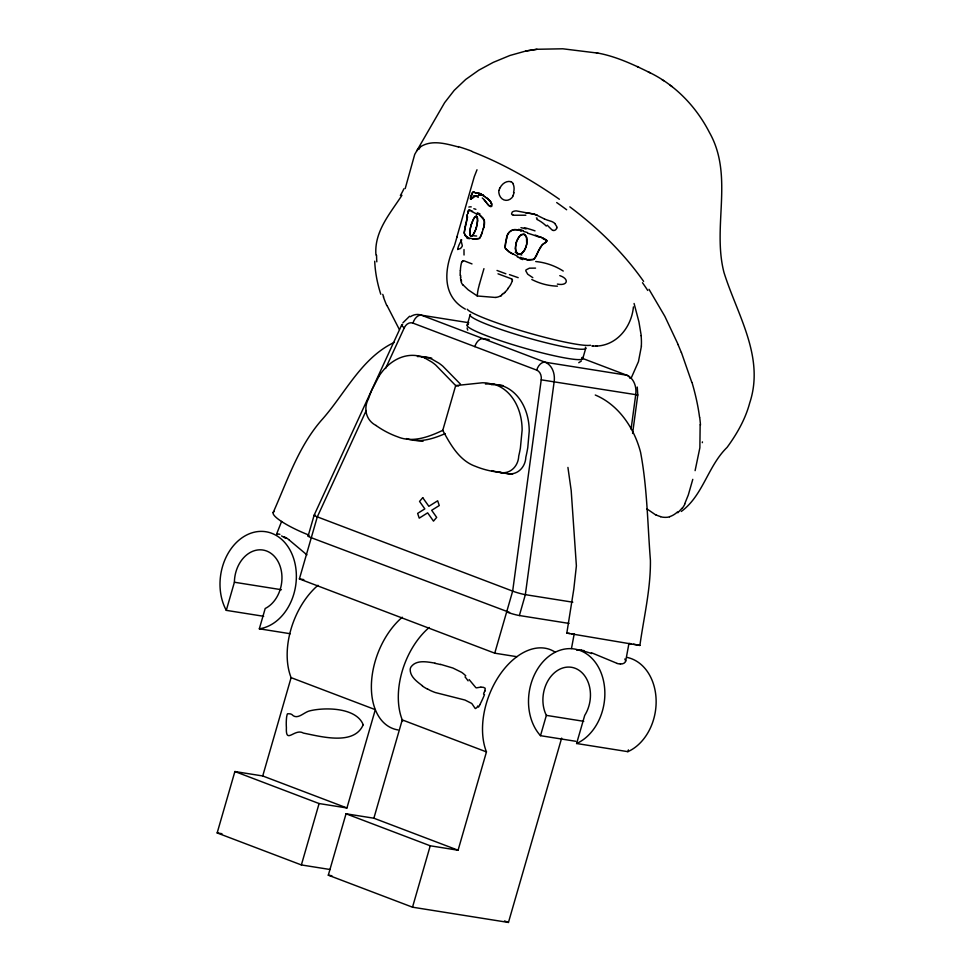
<?xml version="1.0" encoding="UTF-8"?>
<svg xmlns="http://www.w3.org/2000/svg" width="971" height="971" viewBox="0 0 971 971"><rect width="100%" height="100%" fill="white"/><g stroke="black" fill="none" stroke-linecap="round" stroke-linejoin="round"><path stroke-width="1.46" d="M505.029 246.355L505.503 242.896A40.284 34.98 -84.1 0 1 505.94 241.148C506.352 234.302 510.964 227.105 518.672 230.321M375.947 255.021C374.017 231.535 390.136 213.571 401.933 195.28M467.755 213.511L468.69 210.355A11.203 3.459 -84.3 0 1 469.005 210.221M467.743 213.802L467.767 212.965M467.767 212.807L468.216 210.756A2.379 0.68 -77.1 0 1 468.471 210.476L468.75 210.331A16.034 5.013 -89.3 0 1 469.369 210.464M475.717 229.557L475.948 228.877A20.986 11.761 -77.8 0 0 476.409 227.493L477.598 220.308A8.909 4.6 -78.4 0 0 477.526 218.572M477.574 221.012L476.943 216.557A3.071 1.541 -79.4 0 0 476.069 216.169L473.884 218.39L471.627 223.621A20.027 8.994 -76.8 0 0 471.226 225.017C470.425 227.238 467.731 238.247 472.683 235.322A8.909 4.637 -76.5 0 0 472.95 235.031A9.079 4.758 -76.7 0 0 473.678 233.975L474.164 233.113M469.903 231.705L469.879 232.093A9.079 4.515 -76.2 0 0 469.855 233.902A5.583 2.816 -75.7 0 0 470.025 234.994L470.437 235.929A3.059 1.554 -75.3 0 0 471.263 236.305L472.015 235.953A5.68 2.937 -76.2 0 0 472.756 235.285L475.79 229.338M641.443 346.052L638.457 361.625L631.077 378.338M526.719 244.024L526.513 237.3A9.431 8.909 86.5 0 0 526.391 236.9M620.396 663.836C623.151 664.613 627.472 661.834 624.814 659.018M526.95 242.349C526.343 246.937 524.51 252.727 519.679 254.353M499.24 190.352L499.519 188.75A9.479 8.496 -78.3 0 1 499.737 187.973M385.572 368.482L404.3 327.785A9.225 7.113 -81 0 1 412.978 323.125L536.708 370.133A9.225 7.113 -81 0 1 541.223 379.831L512.664 591.121L494.749 653.18L299.396 578.922L317.311 516.863L366.237 410.502M506.68 611.985A9.346 0.947 16.1 0 0 519.376 615.529L525.347 594.653L554.162 381.603A18.534 14.286 -81 0 0 545.083 362.207L421.365 315.174A18.534 14.286 -81 0 0 410.405 316.704M631.077 429.085L635.738 394.578A18.534 14.286 -81 0 0 626.659 375.182L581.678 358.081M632.582 433.454L637.777 394.991L637.243 387.041M512.336 280.68L512.336 280.631A2.088 1.978 88.8 0 0 512.239 279.26M467.524 216.642L466.068 223.949M467.427 217.237L467.318 217.917M454.646 245.056L457.086 236.596M595.272 395.015C618.77 404.871 634.342 428.272 640.569 452.268C647.305 487.83 647.548 524.255 650.412 560.255C650.764 588.96 643.834 617.155 639.889 645.436L566.821 633.104L573.8 589.179L576.386 565.875L571.191 490.537L567.926 467.415M515.783 244.534L515.492 249.219M571.482 648.507L574.237 633.687M625.627 661.397L628.892 643.749M526.962 242.386A15.354 14.626 86.9 0 0 526.962 239.4L526.768 238.296A8.302 7.853 86.7 0 0 526.513 237.264L524.219 234.339L520.893 234.982A8.909 8.326 88.1 0 0 519.509 236.232L516.718 241.184L515.467 246.95A15.196 14.08 -88 0 0 515.467 248.807M556.832 227.979L556.893 227.7A2.828 2.816 23.9 0 0 556.929 226.862L554.89 223.585M465.862 224.811L465.109 227.809A26.945 9.079 -75.9 0 0 464.696 229.484L464.247 232.275A4.454 1.59 -75.5 0 0 464.272 233.222L465.655 236.111A31.521 14.055 -54.5 0 0 466.25 236.572A37.323 16.641 -52.2 0 0 466.65 236.888L469.054 237.919M465.121 227.772L464.235 232.955L465.243 235.686M465.194 227.481L465.388 226.716M692.784 479.358L688.318 494.931L684.761 503.731M695.102 470.644L699.873 447.765L700.152 424.691M506.049 240.784L505.138 247.374A4.564 4.042 -83.1 0 0 505.503 248.503L510.176 252.606M483.679 227.36L482.271 232.142A40.284 26.193 -78.9 0 1 481.737 233.865L479.917 237.786A4.479 2.804 -77.5 0 1 479.14 238.526L472.804 238.927M467.185 325.103L470.11 314.92M263.675 616.294L226.292 610.358L234.399 582.236A30.587 23.583 -81 0 1 256.065 550.254A30.587 23.583 -81 0 1 281.517 571.955A30.587 23.583 -81 0 1 265.192 608.501L259.33 628.807L290.305 633.735M330.152 869.518L301.374 864.943L217.164 832.936L234.885 771.532L262.728 775.963L346.938 807.969L375.316 709.655L291.106 677.649A64.851 40.782 -69.2 0 1 317.99 585.282M308.135 536.004L314.155 515.14L401.8 324.702M262.728 775.963L291.106 677.649M454.319 245.881C444.281 267.911 441.186 295.827 465.34 309.118M456.758 237.446L474.297 176.661L477.004 169.779M483.06 229.411C484.832 225.175 485.852 219.312 481.276 216.448M301.374 864.943L319.095 803.551L346.938 807.969M479.504 284.042L483.946 268.651M498.766 472.173A141.329 108.97 -81 0 1 475.499 466.347C459.356 460.655 450.435 444.524 442.764 430.347L455.678 385.584L435.736 365.06A80.896 62.362 -81 0 0 431.889 362.098L425.116 358.178M561.651 738.106L508.452 922.45L412.517 907.193L328.307 875.187L346.028 813.783L373.871 818.213L458.081 850.22L486.459 751.906A64.851 40.782 -69.2 0 1 499.871 674.711A64.851 40.782 -69.2 0 1 555.145 652.148M373.871 818.213L402.249 719.899L486.459 751.906M412.517 907.193L430.238 845.79L458.081 850.22M633.42 306.885C631.405 328.526 614.728 347.994 591.897 345.943L593.014 345.919M575.742 741.286L540.495 735.678L546.357 715.372A30.587 23.583 -81 0 1 552.268 674.869A30.587 23.583 -81 0 1 583.984 674.894A30.587 23.583 -81 0 1 584.712 715.396L576.604 743.507L627.873 751.663A49.12 37.869 -81 0 0 656.141 701.28A49.12 37.869 -81 0 0 627.266 657.452M627.873 751.663L628.383 749.903M479.468 284.151L478.23 288.97A33.354 20.974 -69.2 0 0 477.295 295.985L495.938 297.502M506.328 239.788L506.631 238.769M506.728 238.429C506.813 230.673 514.424 227.882 520.942 230.807M582.709 358.785L585.756 348.261M471.202 224.993L471.663 223.524M476.373 227.505L475.924 228.962M483.801 226.947L484.395 220.551L480.439 215.805M482.381 231.79L480.475 236.936M277.5 534.487L276.723 533.698L281.639 521.378M471.785 223.148L472.307 221.704A15.208 7.125 -77.1 0 1 473.205 219.689A15.354 7.258 -77.3 0 1 473.508 219.13L473.957 218.257A8.302 4.054 -78 0 1 474.467 217.492A9.431 4.624 -78.1 0 1 474.661 217.273A6.069 3.01 -78.6 0 1 475.329 216.557L476.567 216.23L477.344 217.455A5.389 2.731 -78.9 0 1 477.538 218.572M484.954 690.478L485.197 688.269L483.558 687.383A17.041 13.218 -61.4 0 0 480.888 687.237M462.512 261.806L462.548 261.709A2.088 1.032 -77.2 0 1 463.131 260.604M475.535 230.054L474.953 231.474A15.196 8.217 -77.4 0 1 474.176 233.125M484.723 691.121L484.383 691.971M405.198 188.568L414.726 154.389L444.621 102.683L454.222 90.339L465.692 79.464L478.837 70.155L493.244 62.375L509.921 55.481L526.015 50.978L536.975 49.278L562.792 48.793L597.869 53.114M484.213 692.384L483.534 694.083M273.167 512.542C287.27 480.997 298.243 447.036 321.255 420.479C344.754 394.469 361.066 358.032 394.287 342.387M537.898 252.181L534.341 258.917A4.454 4.382 76.9 0 1 533.382 259.524L527.556 259.633M517.895 238.599L517.24 239.922A19.59 18.073 -88.1 0 0 516.208 242.629M512.906 195.644L513.732 193.848A9.467 5.777 -74.4 0 0 514.084 192.695M524.583 249.96L525.25 248.649A18.789 17.976 86.7 0 0 526.246 245.93A20.027 19.226 85.7 0 0 526.634 244.522M477.853 705.953L477.441 706.633A10.79 7.428 -82.8 0 1 476.749 707.689L475.535 708.502A1.372 1.032 87.9 0 1 475.171 708.442L472.719 704.837A8.436 6.312 89.9 0 0 472.282 704.157A9.091 6.833 -89.4 0 0 471.53 703.356L464.975 700.042L435.324 692.541A100.207 75.544 88.9 0 1 430.056 690.357L427.519 688.925M379.248 375.716L371.857 389.917A111.434 85.909 -81 0 0 368.434 398.911C363.178 408.5 366.067 420.467 376.093 425.48M480.232 237.337L479.99 237.689A4.564 2.864 -77.5 0 1 479.189 238.49L475.05 239.242M416.68 150.893L418.258 148.891M682.103 508.161L677.794 512.797M402.929 322.785L409.628 316.23M472.719 192.355L471.105 195.402A3.156 0.777 -73.4 0 0 470.704 199.237M491.484 203.34A5.911 3.738 -81.7 0 1 491.812 204.408L491.496 206.253L491.581 203.388M472.464 192.622L470.583 198.157A2.622 0.631 -74.1 0 0 470.656 198.946L472.088 198.278M523.357 251.768L522.896 252.314A9.079 8.593 -88.2 0 1 521.536 253.516A5.583 5.268 -86.4 0 1 520.42 254.135L517.045 253.492L515.455 248.807M473.35 197.113A41.899 17.077 86.6 0 0 473.059 197.368L471.069 199.104A4.382 1.068 -72.3 0 1 470.753 199.091M472.319 198.048L473.059 197.356M505.114 292.332L503.609 293.703M491.544 206.204L488.971 205.67L483.424 199.006A27.661 12.101 85.3 0 0 482.271 197.999M581.411 360.957L578.752 362.729M681.278 511.462C703.101 495.55 707.883 465.971 727.097 447.376C736.94 433.916 745.4 419.156 749.709 402.941C764.99 356.964 737.171 314.75 723.978 272.475C712.01 226.328 734.076 175.909 709.425 132.457C696.061 106.409 674.845 84.392 648.227 71.878M276.723 533.698L279.879 534.305M501.764 295.16L501.121 295.609M474.03 196.615L478.266 195.851M420.904 146.536C432.301 139.484 446.575 143.914 458.53 146.985M545.605 242.568L546.976 240.99L544.707 243.053A10.705 10.56 26.2 0 0 541.709 245.457M442.764 430.347C429.048 436.816 412.699 443.067 397.746 436.853A141.329 108.97 -81 0 1 376.068 425.529M445.228 433.588C433.26 438.795 419.363 443.298 406.509 438.564M536.975 49.278L526.015 50.978M473.423 191.967L475.28 192.744A25.926 8.751 -61.3 0 0 476.288 193.265M576.592 650.072L578.388 649.963A24.53 9.819 28 0 1 581.386 650.06M519.436 254.39L519.242 254.402A3.095 2.913 -85.1 0 1 518.259 254.268A3.059 2.889 -85.2 0 1 517.47 253.856L516.584 252.897A5.68 5.328 -86.9 0 1 516.002 251.695A8.897 8.338 -87.4 0 1 515.88 251.331A9.079 8.496 -87.6 0 1 515.565 249.887L515.528 249.62M480.888 687.165L480.499 687.189A11.931 9.358 -64.9 0 0 479.492 687.334L476.664 687.832A3.362 2.61 -64.6 0 1 475.851 687.65L469.127 679.579M485.415 384.018L489.457 383.909A80.896 62.362 -81 0 1 494.081 384.164L501.558 385.669M458.081 249.268L460.485 248.515L462.014 246.622A1.954 0.765 -76.4 0 0 462.305 245.639L460.837 239.728M491.399 384.674L494.008 384.637M596.036 345.858L597.214 345.834M423.04 441.32L412.772 439.839M469.381 210.234L470.886 210.561M566.821 633.104L569.88 633.505M557.378 284.09C567.562 286.227 569.831 278.98 559.806 275.63M525.857 215.222L513.368 215.234M512.615 474.127L510.43 473.969A141.329 108.97 -81 0 1 499.143 472.076M529.693 259.961L533.71 259.354L536.077 256.514A26.945 26.545 71.2 0 0 536.72 255.021L537.145 253.989A53.089 52.373 68.2 0 1 538.225 251.368L542.146 245.008A11.688 11.518 21 0 1 544.901 243.017M476.154 192.998L479.492 193.387M498.778 472.112C509.581 475.183 518.308 466.565 518.732 456.042A112.879 87.026 -81 0 0 520.371 448.201L522.131 430.019A51.56 39.75 -81 0 0 494.482 384.431M505.879 473.241C516.681 476.312 525.408 467.694 525.845 457.171A111.434 85.909 -81 0 0 527.775 447.607L529.231 431.148A51.56 39.75 -81 0 0 501.582 385.56M535.555 268.117L529.426 268.166L526.088 269.877A1.954 1.906 79.9 0 0 525.797 270.86L527.69 274.198L532.8 277.657M636.673 394.906L637.826 394.979L541.235 379.831M476.324 193.023L477.963 193.12A47.239 17.891 71.7 0 1 478.654 193.302M474.649 239.206L470.158 238.283M571.446 633.735L573.23 634.014M468.823 322.724L421.365 315.174A9.261 5.826 -69.2 0 0 412.978 323.112M489.153 339.632L483.23 338.685A9.261 5.826 -69.2 0 0 474.843 346.623M458.591 386.045L455.678 385.584L482.356 382.78A80.896 62.362 -81 0 1 486.981 383.035L494.457 384.528M525.347 594.653L572.817 602.202M299.396 578.922L303.826 579.626M509.605 612.446L311.29 537.728A9.346 0.947 16.1 0 1 308.244 536.271M519.327 615.517L569.042 623.418M234.399 582.236L281.408 589.713M494.749 653.18L516.9 656.699M546.357 715.372L583.741 721.319M217.164 832.936L221.958 833.701M328.307 875.187L331.9 875.757M469.77 210.27L472.561 211.253M629.099 643.409L631.393 643.809M633.505 644.186L638.263 645.072M435.008 663.12C427.228 661.894 416.256 659.406 410.915 667.077A5.523 4.564 -72.2 0 0 410.187 669.335C410.017 676.836 417.166 681.751 422.494 685.829M502.978 385.572L498.633 384.892A80.896 62.362 -81 0 0 496.387 384.71M596.315 52.798C615.396 56.063 633.141 64.414 650.376 72.934M639.185 645.254L639.889 645.436M520.699 230.746L521.682 230.977M520.165 257.351L526.379 259.366M440.579 664.358L452.911 668.036L461.589 672.32A47.846 36.534 -57.8 0 1 464.733 674.845L465.777 675.792M523.308 231.389L525.699 232.033M616.888 663.278L591.388 652.706M526.525 232.275L527.496 232.555M524.898 258.978L523.308 258.48M534.596 214.336L516.402 210.901A10.463 9.176 81.5 0 0 513.234 211.484A5.911 5.146 -89.2 0 0 512.239 212.079L511.535 213.863A1.711 1.469 -83.2 0 0 511.948 214.494A3.981 3.447 -81.6 0 0 513.38 215.198M535.288 235.091L543.032 238.126M498.014 273.81L510.491 278.459A14.504 13.278 74.5 0 1 511.074 278.677M472.428 151.731C503.294 163.759 532.229 180.339 559.369 199.249M317.311 516.863L512.664 591.121A9.346 0.947 16.1 0 0 525.396 594.665M234.885 771.532L319.095 803.551M346.028 813.783L430.238 845.79M504.495 920.945L508.452 922.45M536.368 217.917L537.194 218.244M540.568 237.058L543.966 238.575M472.003 263.918L464.114 260.835A14.504 7.38 -85.2 0 0 463.786 260.762L463.568 260.75A3.617 1.821 -78.3 0 0 463.167 260.835M517.737 256.368L508.865 251.792L505.515 248.503A4.479 3.969 -83.2 0 1 505.126 247.374L505.054 246.768M536.927 215.222L544.294 218.888M655.983 515.103L646.747 508.768M637.219 66.514L638.76 67.278M479.48 193.326A30.429 12.15 80.4 0 1 480.572 193.715L486.799 198.181M480.572 193.812L484.226 196.239M513.319 254.329L510.722 252.921M467.367 237.215L466.092 236.451M476.822 213.462L478.011 214.166M477.295 295.985L468.192 289.844L463.203 285.061M489.785 206.265L488 204.65M479.237 214.955L480.912 216.157M662.052 79.646L663.654 80.739M670.221 85.29L672.078 86.54M545.678 239.57L546.382 240.104A2.379 2.343 52.7 0 1 546.879 240.699L545.884 239.703M485.391 197.125L489.238 200.123M569.831 206.859C597.905 227.882 623.418 252.642 643.615 281.396M289.273 540.07L306.921 554.878M487.697 198.873L490.027 200.876M489.445 200.305L490.78 201.834M460.472 384.176L442.837 366.188A80.896 62.362 -81 0 0 438.989 363.227L432.216 359.306A51.56 39.75 -81 0 0 417.396 356.551M484.311 199.977L486.289 202.478M487.794 204.396L486.702 203.036M649.016 289.334L664.868 316.364L678.195 344.681M399.239 329.278L387.016 305.513M681.411 352.485L691.813 382.392M382.756 294.371L383.642 296.944M467.063 327.992L467.719 330.116M634.075 303.474L638.93 321.874L641.261 335.784M461.116 280.401L460.97 279.66M460.727 277.403L460.667 275.436M317.347 516.863A9.346 0.947 16.1 0 1 314.264 515.395M314.349 515.043A9.346 0.947 16.1 0 1 315.065 515.031M536.708 370.133A9.261 5.826 -69.2 0 1 545.083 362.207L626.659 375.182A9.261 5.826 -69.2 0 1 630.033 378.423M404.3 327.785A9.261 2.015 24.7 0 1 402.625 324.435M308.329 535.907A9.346 0.947 16.1 0 1 309.227 535.907M421.948 357.279A51.56 39.75 -81 0 1 431.743 358.153M505.867 473.302A141.329 108.97 -81 0 1 491.775 470.619M379.273 375.741A51.56 39.75 -81 0 1 425.14 358.081M465.012 676.884A69.269 50.189 -73.6 0 1 468.083 680.853M434.935 663.339A186.93 144.242 -55.8 0 1 440.506 664.552M427.446 689.119A86.31 66.222 -86.5 0 1 422.397 686.06M479.856 704.776A28.802 14.868 -73.6 0 1 478.485 707.155M484.505 694.581A37.032 12.55 -69 0 1 479.868 704.63M485.099 690.515A18.947 10.256 -67.1 0 1 484.857 691.158M402.734 721.065A64.851 40.782 -69.2 0 1 429.218 627.448M398.013 729.925A64.851 40.782 -69.2 0 1 371.432 683.827A64.851 40.782 -69.2 0 1 402.285 617.216M505.867 273.773A94.369 4.297 19.3 0 1 497.018 270.46M518.198 277.67A94.369 3.386 18.6 0 1 509.447 274.611M463.094 285.231A14.152 9.783 -72.4 0 1 461.043 281.651M461.565 281.262A15.536 11.324 -70 0 1 461.346 280.279M460.764 279.721A24.093 20.549 -48.9 0 1 460.497 277.463M460.169 275.667A33.196 19.384 -75.3 0 1 460.351 270.557M460.4 270.654A18.437 10.001 -76.5 0 1 461.868 261.49M500.186 296.058A14.152 12.04 -73.6 0 1 495.938 297.369M501.194 295.803A15.536 12.769 -70.1 0 1 500.283 296.361M503.415 293.278A24.105 15.852 -55.2 0 1 501.619 294.711M508.294 288.387A33.196 30.259 -81.3 0 1 504.993 292.174M512.263 280.704A18.437 17.114 -85.9 0 1 508.112 288.169M511.414 278.932A3.617 3.399 87 0 1 512.033 279.345M469.855 231.486A14.092 6.736 -76.7 0 1 470.146 229.302L470.486 227.833A18.789 8.642 -76.9 0 1 471.129 224.981M477.514 221.024A14.31 7.634 -78 0 1 477.271 223.184L477.077 224.653A19.59 10.778 -77.8 0 1 476.324 227.457M479.031 213.462A52.944 19.614 68.4 0 1 480.111 214.106M473.812 208.704A70.98 18.218 56 0 1 475.911 209.348M471.7 211.532A77.935 12.805 46 0 1 477.04 214.336M469.005 210.44A23.85 7.44 85.8 0 1 469.709 210.804M467.197 214.725A10.705 2.367 -78.8 0 1 466.893 217.674M467.063 218.014A31.982 9.479 -76.1 0 1 465.595 224.726M467.694 238.502A57.823 24.251 -37.5 0 1 466.675 237.798M469.345 238.781A71.769 25.671 -23.9 0 1 468.301 238.368M524.558 249.96A14.092 13.4 89 0 1 523.345 251.756M526.391 236.9A6.069 5.705 86.1 0 0 525.797 235.71L524.862 234.703A3.071 2.877 84.9 0 0 523.199 234.132L521.925 234.399A5.389 5.049 86.3 0 0 520.832 235.006L519.084 236.778A14.31 13.291 -89.6 0 0 517.871 238.587M515.892 244.049A20.986 19.274 -87.5 0 1 516.256 242.641M518.563 229.374A52.944 39.641 40.1 0 1 520.638 229.775M520.954 227.663A70.98 42.457 30.5 0 1 526.136 228.938M527.641 233.198A77.947 34.677 25.5 0 1 539.67 237.325M542.85 238.575A23.85 21.641 38 0 1 544.792 239.57M544.974 239.218A11.203 10.778 44.7 0 1 545.787 239.74M537.958 252.205A31.982 31.63 59.4 0 1 541.248 245.991M527.544 259.682A31.521 29.628 -27.5 0 1 525.954 259.306M525.918 259.427A37.323 34.738 -23.7 0 1 524.838 259.123M522.738 259.597A57.823 48.756 -6.7 0 1 520.153 258.65M519.364 257.776A71.769 51.475 3.1 0 1 517.3 256.927M490.962 206.58A3.981 2.634 -77.5 0 1 489.809 206.216M478.569 195.523A38.221 16.58 84.7 0 1 483.424 195.013M473.132 195.972A29.555 11.421 79.6 0 1 478.29 197.416M472.695 192.671A11.288 3.071 -80.5 0 1 473.848 191.991L475.11 192.646A25.804 8.654 -58.4 0 0 476.227 192.865M489.93 201.082A10.463 6.214 -86.2 0 1 491.387 203.485A9.564 5.814 -84.3 0 0 490.707 201.956M491.508 206.265A1.711 1.141 -78.8 0 1 490.962 206.52M525.712 212.77A38.221 33.694 53.5 0 1 537.06 215.319M536.817 219.361A29.555 25.197 44.8 0 1 546.309 226.097M547.231 225.187A41.911 37.711 51.8 0 1 547.765 225.745L551.916 229.836A4.382 4.37 54.9 0 0 553.021 230.358M556.699 227.954A3.156 3.144 48.2 0 1 552.997 230.467M554.939 223.536A11.288 11.057 40.6 0 0 551.625 221.473L547.256 220.065A25.804 25.161 -16.4 0 1 544.318 218.839M534.608 214.263A30.429 26.059 46.7 0 1 536.951 215.149M477.429 212.819A64.826 18.388 58.9 0 1 478.642 213.523M468.835 207.066A79.61 14.177 47.5 0 1 471.251 206.896M467.087 214.834A11.688 2.415 -79.5 0 1 466.857 217.358M465.789 223.925A53.102 17.223 -75.9 0 1 465.121 226.644M466.201 236.281A26.435 11.591 -61.8 0 1 465.473 235.334M476.64 236.026A67.764 23.959 -23.1 0 1 472.258 235.54M520.808 229.993A64.826 41.328 32.3 0 1 523.223 230.576M524.401 227.663A79.622 37.432 26.1 0 1 535.021 230.867M543.845 238.817A16.034 15.038 40.9 0 1 545.544 239.788M528.77 260.082A26.435 25.464 -43.7 0 1 526.318 259.56M521.767 254.985A67.764 48.04 3.5 0 1 515.152 252.254M478.606 195.28A40.818 17.381 83.4 0 1 481.968 194.564M473.108 197.671A41.268 17.235 84.2 0 1 474.079 196.834M472.367 193.047A10.123 2.67 -79.2 0 1 473.399 192.076M478.739 194.103A32.893 12.914 77 0 1 480.657 195.232M488.425 199.055A91.371 3.277 34.2 0 1 487.224 198.157M308.669 534.972A37.056 7.125 22.7 0 1 274.332 511.462M540.495 735.678A49.12 37.869 -81 0 1 544.148 660.523A49.12 37.869 -81 0 1 601.11 672.867A49.12 37.869 -81 0 1 576.604 743.507M620.53 663.982A24.057 8.338 35.6 0 1 617.046 663.472M584.943 651.505A25.076 8.266 25.4 0 1 591.582 653.58M581.544 650.254A24.226 9.443 27.4 0 1 584.372 650.74M226.292 610.358A49.12 37.869 -81 0 1 243.369 536.89A49.12 37.869 -81 0 1 295.5 566.008A49.12 37.869 -81 0 1 259.33 628.807M281.541 535.943A25.076 3.593 38.9 0 1 285.729 538.407M284.272 536.757A24.226 4.467 42.2 0 1 286.518 538.225M286.239 537.8A24.53 4.806 42.8 0 1 289.188 539.912M386.761 305.525A141.026 97.755 38.3 0 1 383.399 296.944M380.778 294.237A153.976 104.674 39.6 0 1 374.721 261.211M376.821 261.842A147.58 99.515 39.8 0 1 376.554 255.227M403.887 188.799A142.446 61.343 -20 0 1 400.368 195.474M418.817 149.449A192.464 56.342 46.6 0 1 420.831 146.451M458.106 146.572A125.635 30.441 32.6 0 1 472.027 151.282M556.686 202.551A192.78 81.892 34.2 0 1 566.651 209.76M642.486 282.707A142.252 66.246 59.1 0 1 647.742 290.45M678.074 344.656A104.14 25.112 65 0 1 681.278 352.449M692.02 382.489A153.454 58.612 61.7 0 1 699.569 417.348M699.715 417.518A141.123 50.31 63.3 0 1 700.479 425.043M702.397 441.89A116.447 1.08 -75.6 0 1 702.312 442.679M684.883 504.07A52.822 22.042 87.3 0 1 682.176 508.452M677.552 511.875A85.861 37.82 83 0 1 669.505 516.681M669.541 516.888A93.301 41.632 80.5 0 1 660.535 516.766M660.523 516.56A89.332 39.957 80.8 0 1 656.068 514.885M641.115 335.711A90.182 51.706 50.9 0 1 641.333 345.979M513.246 195.911A9.734 7.974 -81.6 0 1 503.937 199.917A9.734 7.974 -81.6 0 1 498.778 190.328M512.991 183.822A9.831 6.312 -74.4 0 1 513.55 192.549M513.161 183.616A9.419 7.198 -62.8 0 0 512.615 182.924A9.674 7.44 -60.6 0 0 510.782 181.589M499.956 188.046A9.698 7.477 -57.2 0 1 510.746 181.662M457.729 249.583A54.522 10.475 -44.1 0 1 461.735 239.898M464.041 255.009A54.558 9.115 81.1 0 1 464.017 249.559M590.465 345.239A65.081 6.579 16.1 0 1 525.554 332.033A65.081 6.579 16.1 0 1 467.209 309.215M585.343 347.205A60.178 6.081 16.1 0 1 527.908 337.908A60.178 6.081 16.1 0 1 470.547 314.422M582.199 357.377A60.178 6.081 16.1 0 1 522.92 347.691A60.178 6.081 16.1 0 1 468.41 324.472M557.451 286.166A54.534 49.582 20.6 0 1 531.792 279.49M535.725 261.527A54.558 47.603 18.9 0 1 563.241 271.043M363.19 724.742C354.184 745.971 320.673 736.443 303.401 733.093C294.614 727.849 285.559 745.024 286.396 727.631A44.678 34.446 -81 0 1 286.409 719.329A54.449 41.984 -81 0 1 286.627 716.926L287.21 714.28A1.408 1.092 -81 0 1 287.732 713.734L290.208 713.855A18.073 13.934 -81 0 1 291.846 714.51C297.357 720.591 303.935 712.034 309.81 710.845C325.419 707.058 356.442 707.568 363.19 724.742M422.737 497.674L419.557 501.424L424.825 508.877L417.639 513.392L419.229 518.15L427.641 512.846L433.491 521.124L436.683 517.373L431.682 510.309L439.256 505.539L437.666 500.793L428.866 506.328L422.737 497.674"/></g></svg>
